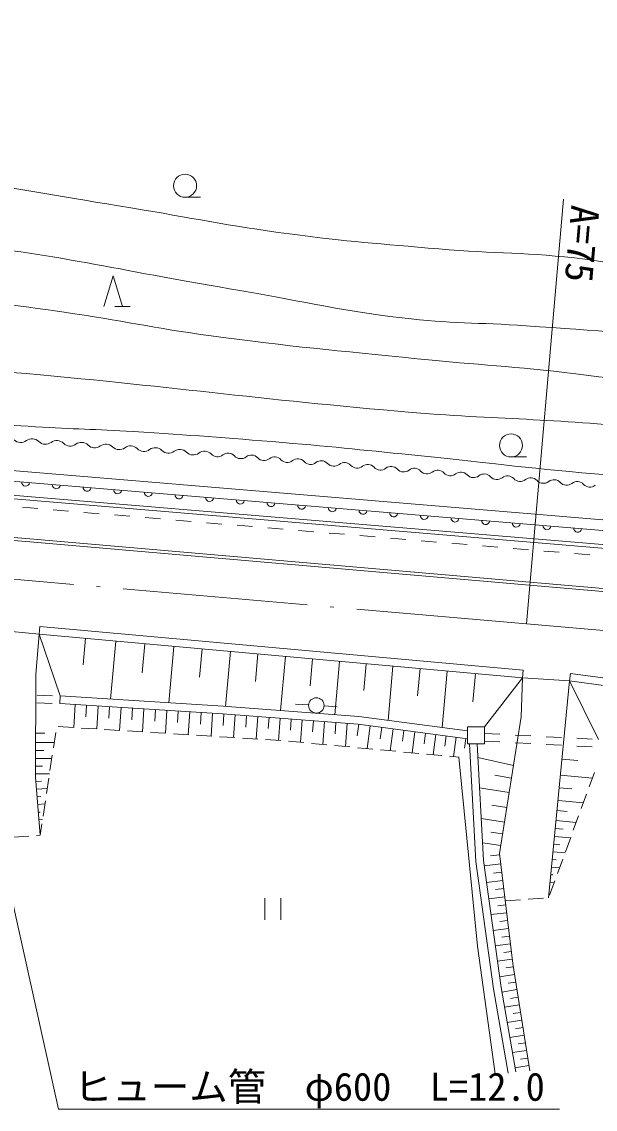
# Model space of a CAD drawing. Units: millimetres, scale not verified. Extents: x 40000 to 680000, y 20000 to 380000.
# Drawn here: x 182134 to 219408, y 250515 to 321184 of the extents above; entities that cross this region are included whole.
import ezdxf
from ezdxf.enums import TextEntityAlignment as Align

# ---------------------------------------------------------------- set-up
doc = ezdxf.new("R2010")
doc.units = ezdxf.units.MM
doc.header["$LTSCALE"] = 1000
doc.linetypes.add('LONG_DASHED_DOTTED', pattern=[15.25, 12, -1.5, 0.25, -1.5])
for name, color, linetype, lineweight in [('M-BGD', 7, 'Continuous', 13), ('M-BMK', 7, 'LONG_DASHED_DOTTED', 13), ('M-STR-HTXT', 7, 'Continuous', 13)]:
    doc.layers.add(name, color=color, linetype=linetype, lineweight=lineweight)
doc.styles.add('ＭＳ ゴシック', font='')
doc.styles.get('ＭＳ ゴシック').set_extended_font_data('MS Gothic')

msp = doc.modelspace()

# ---------------------------------------------------------------- linework, layer by layer
at = {"layer": 'M-BGD'}
for p, q in [((192748, 309778), (193748, 309778)), ((214947, 282063), (217335, 309656)), ((187478, 302675), (188078, 304675)), ((188078, 304675), (188678, 302675)), ((188178, 302675), (189178, 302675)), ((213932, 292901), (214932, 292901)), ((182192, 289632), (183189, 289548)), ((184185, 289465), (185182, 289381)), ((186178, 289298), (187175, 289214)), ((188171, 289131), (189168, 289047)), ((190164, 288964), (191161, 288880)), ((192157, 288796), (193154, 288713)), ((194150, 288629), (195147, 288546)), ((196143, 288462), (197140, 288379)), ((198136, 288295), (199133, 288212)), ((200129, 288128), (201126, 288045)), ((202122, 287961), (203119, 287877)), ((204115, 287794), (205112, 287710)), ((206108, 287627), (207105, 287543)), ((208101, 287460), (209098, 287376)), ((210094, 287293), (211091, 287209)), ((212087, 287126), (213084, 287042)), ((214080, 286958), (215077, 286875)), ((216073, 286791), (217070, 286708)), ((218066, 286624), (219063, 286541)), ((179593, 281734), (183267, 281389)), ((183267, 281389), (214669, 278544)), ((183267, 281389), (184624, 277373)), ((183308, 281888), (214714, 279042)), ((186274, 281117), (186118, 279387)), ((188247, 280938), (187905, 277165)), ((190134, 280767), (189963, 278880)), ((192020, 280596), (191688, 276924)), ((193857, 280430), (193690, 278594)), ((195693, 280264), (195369, 276688)), ((197480, 280102), (197318, 278314)), ((199268, 279940), (198949, 276418)), ((201029, 279780), (200869, 278019)), ((202790, 279621), (202476, 276151)), ((204525, 279463), (204367, 277729)), ((206259, 279306), (205940, 275781)), ((208022, 279146), (207862, 277384)), ((209785, 278987), (209452, 275313)), ((211622, 278820), (211455, 276984)), ((212215, 275375), (214669, 278544)), ((217735, 278347), (214669, 278544)), ((217735, 278347), (219608, 274544)), ((183130, 277420), (184130, 277389)), ((184624, 277373), (184609, 276873)), ((183118, 276920), (184118, 276889)), ((185606, 276810), (185512, 275318)), ((186352, 276762), (186305, 276016)), ((187098, 276715), (187004, 275225)), ((187843, 276668), (187796, 275922)), ((188589, 276620), (188494, 275132)), ((189333, 276573), (189285, 275829)), ((190077, 276526), (189983, 275039)), ((190821, 276478), (190773, 275735)), ((191564, 276431), (191470, 274946)), ((192307, 276384), (192259, 275641)), ((193049, 276337), (192955, 274853)), ((200782, 276788), (199918, 276843)), ((202643, 276669), (201780, 276724)), ((193791, 276289), (193744, 275548)), ((194533, 276242), (194439, 274760)), ((195274, 276194), (195218, 275454)), ((196014, 276138), (195903, 274669)), ((196749, 276083), (196694, 275348)), ((197484, 276027), (197374, 274577)), ((198209, 275972), (198154, 275247)), ((198934, 275917), (198826, 274486)), ((199650, 275863), (199596, 275148)), ((200365, 275809), (200256, 274360)), ((201090, 275754), (201035, 275030)), ((201815, 275700), (201703, 274224)), ((202553, 275644), (202497, 274906)), ((183044, 274954), (183644, 274953)), ((184192, 274010), (184341, 274999)), ((184506, 275381), (185504, 275318)), ((186004, 275287), (187002, 275225)), ((187501, 275194), (188499, 275131)), ((188998, 275100), (189996, 275038)), ((190495, 275007), (191493, 274944)), ((191992, 274913), (192990, 274851)), ((203291, 275588), (203177, 274085)), ((204042, 275529), (203943, 274781)), ((204789, 275429), (204593, 273952)), ((205528, 275331), (205430, 274592)), ((206267, 275233), (206078, 273812)), ((206977, 275138), (206883, 274428)), ((207688, 275044), (207506, 273677)), ((208371, 274953), (208280, 274270)), ((212215, 274940), (213213, 274886)), ((183043, 274354), (184243, 274352)), ((193489, 274820), (194487, 274757)), ((194986, 274726), (195984, 274664)), ((196483, 274632), (197481, 274570)), ((197980, 274539), (198978, 274477)), ((199476, 274433), (200472, 274340)), ((200970, 274293), (201965, 274199)), ((209054, 274862), (208879, 273548)), ((209711, 274775), (209624, 274118)), ((210368, 274687), (210200, 273423)), ((211000, 274603), (210916, 273971)), ((212215, 274439), (213213, 274385)), ((214212, 274833), (215211, 274779)), ((214212, 274332), (215211, 274279)), ((216209, 274726), (217208, 274673)), ((216209, 274225), (217208, 274172)), ((218206, 274619), (219205, 274566)), ((183042, 273832), (183564, 273830)), ((183968, 272527), (184117, 273516)), ((202463, 274152), (203459, 274058)), ((203956, 274011), (204952, 273918)), ((205450, 273871), (206445, 273777)), ((206943, 273730), (207939, 273636)), ((208437, 273590), (209432, 273496)), ((218206, 274118), (219205, 274065)), ((183040, 272809), (183488, 272808)), ((183041, 273309), (184086, 273307)), ((209930, 273449), (210539, 273392)), ((214094, 272852), (211777, 273373)), ((217246, 273267), (218283, 273167)), ((183039, 272309), (183935, 272307)), ((213962, 272025), (212878, 272225)), ((217146, 272230), (219220, 272030)), ((219013, 271463), (219356, 272402)), ((183060, 271810), (183407, 271837)), ((183744, 271044), (183893, 272032)), ((213812, 271088), (211883, 271397)), ((217067, 271407), (217890, 271328)), ((183100, 271311), (183793, 271366)), ((183139, 270813), (183370, 270831)), ((218498, 270054), (218841, 270993)), ((183178, 270314), (183640, 270351)), ((183521, 269560), (183670, 270549)), ((213658, 270124), (212693, 270278)), ((216987, 270584), (218633, 270426)), ((183217, 269816), (183332, 269825)), ((183256, 269317), (183487, 269336)), ((213503, 269160), (211991, 269402)), ((216862, 269278), (218168, 269152)), ((216925, 269931), (217578, 269868)), ((217982, 268645), (218326, 269585)), ((183334, 268321), (183446, 269066)), ((216812, 268760), (217330, 268710)), ((181592, 268193), (182590, 268266)), ((183088, 268303), (183334, 268321)), ((213261, 267648), (212076, 267837)), ((213382, 268404), (212626, 268525)), ((216762, 268242), (217798, 268142)), ((217467, 267237), (217811, 268176)), ((216666, 267246), (217443, 267172)), ((216714, 267744), (217103, 267707)), ((213264, 266458), (212187, 266327)), ((213191, 267054), (212595, 266982)), ((216618, 266749), (216877, 266724)), ((216952, 265828), (217295, 266767)), ((213329, 265920), (212791, 265854)), ((216522, 265753), (216652, 265741)), ((216570, 266251), (217088, 266201)), ((213395, 265381), (212337, 265253)), ((216437, 264419), (216780, 265358)), ((216474, 265256), (216733, 265231)), ((213523, 264323), (212484, 264197)), ((213459, 264852), (212930, 264788)), ((197928, 264221), (197928, 262821)), ((198978, 264221), (198978, 262821)), ((213586, 263804), (213067, 263740)), ((213555, 264065), (214552, 264134)), ((215051, 264168), (216049, 264237)), ((213650, 263284), (212628, 263160)), ((213774, 262262), (212770, 262140)), ((213712, 262773), (213201, 262711)), ((213835, 261760), (213333, 261699)), ((213896, 261259), (212910, 261139)), ((214016, 260266), (213048, 260148)), ((213956, 260762), (213463, 260702)), ((214085, 259771), (213603, 259694)), ((214163, 259277), (213190, 259123)), ((214241, 258783), (213755, 258706)), ((214319, 258289), (213338, 258134)), ((214475, 257301), (213508, 257148)), ((214397, 257795), (213907, 257718)), ((214554, 256808), (214070, 256731)), ((214632, 256314), (213678, 256163)), ((214788, 255326), (213848, 255177)), ((214710, 255820), (214233, 255744)), ((214866, 254832), (214396, 254758)), ((214944, 254338), (214019, 254192)), ((215022, 253844), (214559, 253771)), ((215100, 253351), (214189, 253206))]:
    msp.add_line(p, q, dxfattribs=at)
for points in [[(148255, 294806), (236005, 287481), (242832, 287635), (254636, 287738), (262694, 290561)], [(148256, 294104), (235984, 286781), (250057, 287098), (254741, 287139), (262892, 289994)], [(178248, 290464), (235851, 285635), (241546, 285466), (248218, 285466), (256864, 285742), (265392, 286413), (318613, 294114)], [(148256, 293198), (235957, 285880), (250071, 286198), (254898, 286240), (263190, 289145)], [(148121, 290463), (166998, 288876), (182669, 287582), (215149, 284766), (231704, 283338), (239521, 283101), (248680, 283101), (259498, 283535), (266644, 284207), (275764, 285273), (288792, 287128)], [(148102, 290246), (166981, 288677), (182652, 287383), (215131, 284567), (231692, 283138), (239518, 282901), (248684, 282901), (259511, 283336), (266665, 284008), (275789, 285074), (288820, 286930)], [(183334, 268321), (183038, 272094), (183051, 278781), (183308, 281888)], [(214714, 279042), (214669, 278544), (214602, 276025), (213181, 267142), (214049, 259996), (215155, 253008)], [(216378, 264260), (217735, 278347), (217802, 278842)], [(217802, 278842), (223786, 278034), (230004, 277441), (235570, 277089), (241431, 276998), (246077, 277150), (251188, 277388)], [(217735, 278347), (223729, 277537), (229964, 276942), (235550, 276590), (241435, 276498), (246097, 276651), (251211, 276888)], [(184624, 277373), (195217, 276700), (204045, 276033), (211095, 275095)], [(184609, 276873), (195183, 276201), (203993, 275535), (211095, 274591)], [(211228, 274269), (211641, 266624), (212794, 258347), (213743, 252852)], [(211728, 274269), (212139, 266672), (213288, 258424), (214235, 252937)], [(210539, 273392), (211758, 261114), (212912, 252823)]]:
    msp.add_lwpolyline(points, dxfattribs=at)
msp.add_lwpolyline([(211095, 275375), (212215, 275375), (212215, 274269), (211095, 274269)], close=True, dxfattribs=at)
for centre, radius in [((192748, 310528), 750), ((213932, 293651), 750), ((201281, 276756), 500)]:
    msp.add_circle(centre, radius, dxfattribs=at)
at = {"layer": 'M-BGD', "lineweight": 18}
for centre, radius, start, end in [((182074, 294453), 611, 224.85325, 306.86818), ((182807, 293475), 611, 44.85325, 126.86818), ((183674, 294337), 611, 224.85325, 306.86818), ((184407, 293359), 611, 44.85325, 126.86818), ((185274, 294221), 611, 224.85325, 306.86818), ((186008, 293243), 611, 44.85325, 126.86818), ((186874, 294105), 611, 224.85325, 306.86818), ((187608, 293127), 611, 44.85325, 126.86818), ((188475, 293989), 611, 224.85325, 306.86818), ((189208, 293011), 611, 44.85325, 126.86818), ((190075, 293874), 611, 224.85325, 306.86818), ((190808, 292896), 611, 44.85325, 126.86818), ((191675, 293758), 611, 224.85325, 306.86818), ((192409, 292780), 611, 44.85325, 126.86818), ((194009, 292664), 611, 44.85325, 126.86818), ((193275, 293642), 611, 224.85325, 306.86818), ((194853, 293468), 555, 222.21123, 308.47434), ((195544, 292599), 555, 42.21123, 128.47434), ((196367, 293345), 555, 222.21123, 308.47434), ((197057, 292476), 555, 42.21123, 128.47434), ((197880, 293222), 555, 222.21123, 308.47434), ((198570, 292352), 555, 42.21123, 128.47434), ((199393, 293098), 555, 222.21123, 308.47434), ((200083, 292229), 555, 42.21123, 128.47434), ((200906, 292975), 555, 222.21123, 308.47434), ((201596, 292106), 555, 42.21123, 128.47434), ((202419, 292852), 555, 222.21123, 308.47434), ((203110, 291983), 555, 42.21123, 128.47434), ((203932, 292729), 555, 222.21123, 308.47434), ((204623, 291859), 555, 42.21123, 128.47434), ((205445, 292605), 555, 222.21123, 308.47434), ((206136, 291736), 555, 42.21123, 128.47434), ((206958, 292482), 555, 222.21123, 308.47434), ((207649, 291613), 555, 42.21123, 128.47434), ((208471, 292359), 555, 222.21123, 308.47434), ((209162, 291490), 555, 42.21123, 128.47434), ((209984, 292235), 555, 222.21123, 308.47434), ((210675, 291366), 555, 42.21123, 128.47434), ((211497, 292112), 555, 222.21123, 308.47434), ((212188, 291243), 555, 42.21123, 128.47434), ((213010, 291989), 555, 222.21123, 308.47434), ((213701, 291120), 555, 42.21123, 128.47434), ((214523, 291866), 555, 222.21123, 308.47434), ((215214, 290997), 555, 42.21123, 128.47434), ((216036, 291742), 555, 222.21123, 308.47434), ((216727, 290873), 555, 42.21123, 128.47434), ((217549, 291619), 555, 222.21123, 308.47434), ((218240, 290750), 555, 42.21123, 128.47434), ((219062, 291496), 555, 222.21123, 308.47434)]:
    msp.add_arc(centre, radius, start, end, dxfattribs=at)
at = {"layer": 'M-BGD'}
for centre in [(182387, 291255), (184380, 291088), (186373, 290922), (188366, 290756), (190359, 290589), (192352, 290423), (194345, 290257), (196338, 290090), (198331, 289924), (200324, 289757), (202318, 289591), (204311, 289425), (206304, 289258), (208297, 289092), (210290, 288925), (212283, 288759), (214276, 288593), (216269, 288426), (218262, 288260)]:
    msp.add_arc(centre, 250, 175.22812, 355.22812, dxfattribs=at)
for points, knots in [([(98235, 321949), (99162, 320498), (99450, 319925), (100543, 318912), (101206, 318298), (101562, 317901), (102365, 317485), (103710, 316787), (104569, 316604), (106040, 316240), (107672, 315836), (108645, 315916), (110322, 315784), (112641, 315602), (113950, 315704), (116274, 315602), (123521, 315284), (127572, 314921), (134812, 314479), (137719, 314301), (139355, 314293), (142254, 314017), (145670, 313692), (147519, 313018), (150928, 312631), (153287, 312364), (154613, 312226), (156984, 312118), (161872, 311895), (164622, 312129), (169507, 311861), (172852, 311678), (174707, 311332), (178027, 310886), (182414, 310297), (184847, 309799), (189216, 309090), (193247, 308436), (195484, 307936), (199532, 307396), (203307, 306893), (205439, 306751), (209232, 306421), (212936, 306099), (215039, 306219), (218727, 305754), (221579, 305394), (223129, 304891), (225964, 304419), (228985, 303917), (230665, 303521), (233714, 303239), (236350, 302995), (237843, 302937), (240489, 303034), (242761, 303117), (243574, 303202), (246288, 303547)], [0, 0, 0, 0, 1, 1, 1, 2, 2, 2, 3, 3, 3, 4, 4, 4, 5, 5, 5, 6, 6, 6, 7, 7, 7, 8, 8, 8, 9, 9, 9, 10, 10, 10, 11, 11, 11, 12, 12, 12, 13, 13, 13, 14, 14, 14, 15, 15, 15, 16, 16, 16, 17, 17, 17, 18, 18, 18, 19, 19, 19, 19]), ([(62999, 314038), (64618, 314091), (65042, 314097), (66353, 314116), (68758, 314151), (70107, 313991), (72512, 314077), (75281, 314175), (76834, 314325), (79578, 314708), (82023, 315050), (83393, 315294), (85777, 315932), (87412, 316370), (88296, 316747), (89843, 317433), (90866, 317886), (91289, 318444), (92331, 318854), (93013, 319122), (93431, 319486), (94147, 319328), (94915, 319157), (95212, 318700), (95805, 318183), (97432, 316763), (97908, 315492), (99634, 314195), (102071, 312365), (103868, 311912), (106820, 311155), (109615, 310438), (111240, 310156), (114124, 310050), (118030, 309906), (120204, 310582), (124112, 310681), (127520, 310768), (129432, 310610), (132837, 310445), (137175, 310234), (139603, 310054), (143931, 309694), (149965, 309193), (153333, 308769), (159353, 308121), (162411, 307791), (164108, 307451), (167175, 307214), (171053, 306914), (173253, 307191), (177124, 306819), (184411, 306118), (188405, 305028), (195628, 303838), (200022, 303114), (202446, 302457), (206868, 301939), (210001, 301573), (211780, 301640), (214926, 301426), (219667, 301104), (222320, 300882), (227059, 300528), (230838, 300245), (232962, 300160), (236734, 299794), (240891, 299390), (243166, 298506), (247343, 298459), (250610, 298423), (252505, 298364), (255683, 299127), (259812, 300117), (262310, 300581), (265891, 302863), (268740, 304679), (270108, 306086), (272363, 308601), (275240, 311810), (275990, 313537), (278235, 317942)], [0, 0, 0, 0, 1, 1, 1, 2, 2, 2, 3, 3, 3, 4, 4, 4, 5, 5, 5, 6, 6, 6, 7, 7, 7, 8, 8, 8, 9, 9, 9, 10, 10, 10, 11, 11, 11, 12, 12, 12, 13, 13, 13, 14, 14, 14, 15, 15, 15, 16, 16, 16, 17, 17, 17, 18, 18, 18, 19, 19, 19, 20, 20, 20, 21, 21, 21, 22, 22, 22, 23, 23, 23, 24, 24, 24, 25, 25, 25, 26, 26, 26, 27, 27, 27, 27]), ([(64210, 305838), (67639, 305520), (68642, 305474), (71490, 305405), (75870, 305298), (78326, 305579), (82696, 305891), (85483, 306089), (87015, 306677), (89809, 306641), (90839, 306628), (91399, 306403), (92411, 306207), (96106, 305492), (98044, 304417), (101779, 303952), (105046, 303545), (106907, 303210), (110192, 303431), (113827, 303677), (115754, 304722), (119386, 304993), (122191, 305202), (123796, 305181), (126586, 304819), (129291, 304468), (130660, 303530), (133351, 303085), (138172, 302286), (140981, 302892), (145841, 302391), (153296, 301622), (157382, 300461), (164837, 299702), (171328, 299041), (174990, 298966), (181491, 298401), (191667, 297515), (197333, 296656), (207512, 295799), (213638, 295283), (217110, 295428), (223212, 294671), (229213, 293927), (232496, 292881), (238522, 292367), (241243, 292136), (242781, 292137), (245510, 292209), (248414, 292286), (250039, 292429), (252933, 292683), (256393, 292987), (258400, 292811), (261776, 293631), (263857, 294136), (265084, 294394), (266948, 295447), (269382, 296821), (270688, 297747), (272752, 299632), (274258, 301008), (274981, 301908), (276305, 303461), (278038, 305494), (278934, 306698), (280490, 308870), (283247, 312721), (283971, 314290), (286688, 319293)], [0, 0, 0, 0, 1, 1, 1, 2, 2, 2, 3, 3, 3, 4, 4, 4, 5, 5, 5, 6, 6, 6, 7, 7, 7, 8, 8, 8, 9, 9, 9, 10, 10, 10, 11, 11, 11, 12, 12, 12, 13, 13, 13, 14, 14, 14, 15, 15, 15, 16, 16, 16, 17, 17, 17, 18, 18, 18, 19, 19, 19, 20, 20, 20, 21, 21, 21, 22, 22, 22, 23, 23, 23, 23]), ([(92500, 297235), (94242, 297492), (94691, 297561), (96092, 297789), (97869, 298077), (98872, 298203), (100632, 298578), (102406, 298957), (103386, 299233), (105133, 299723), (106575, 300128), (107341, 300509), (108805, 300829), (111129, 301336), (112470, 301473), (114845, 301618), (117339, 301771), (118743, 301683), (121241, 301618), (123247, 301566), (124386, 301662), (126373, 301381), (127577, 301211), (128250, 301064), (129413, 300710), (130468, 300390), (130985, 299978), (132058, 299723), (133230, 299445), (133937, 299657), (135138, 299565), (138463, 299313), (140313, 299031), (143626, 298657), (145603, 298434), (146704, 298260), (148679, 298026), (151685, 297670), (153365, 297442), (156378, 297157), (160118, 296804), (162230, 296815), (165972, 296486), (169989, 296133), (172221, 295748), (176237, 295380), (178885, 295138), (180372, 295033), (183027, 294867), (185508, 294712), (186902, 294702), (189383, 294551), (193180, 294320), (195305, 294153), (199096, 293841), (202616, 293551), (204582, 293319), (208097, 292972), (212832, 292506), (215472, 292092), (220217, 291748), (224006, 291474), (226137, 291478), (229930, 291275), (233771, 291069), (235916, 290837), (239760, 290682), (242719, 290563), (244380, 290446), (247340, 290524), (250415, 290606), (252153, 290596), (255197, 291038), (258062, 291453), (259621, 291960), (262422, 292696), (264975, 293366), (266430, 293691), (268896, 294630), (271249, 295526), (272581, 296074), (274700, 297433), (276530, 298608), (277192, 299166), (279082, 300868)], [0, 0, 0, 0, 1, 1, 1, 2, 2, 2, 3, 3, 3, 4, 4, 4, 5, 5, 5, 6, 6, 6, 7, 7, 7, 8, 8, 8, 9, 9, 9, 10, 10, 10, 11, 11, 11, 12, 12, 12, 13, 13, 13, 14, 14, 14, 15, 15, 15, 16, 16, 16, 17, 17, 17, 18, 18, 18, 19, 19, 19, 20, 20, 20, 21, 21, 21, 22, 22, 22, 23, 23, 23, 24, 24, 24, 25, 25, 25, 26, 26, 26, 27, 27, 27, 28, 28, 28, 28])]:
    msp.add_open_spline(points, degree=3, knots=knots, dxfattribs=at)
at = {"layer": 'M-BGD', "lineweight": 18}
msp.add_open_spline([(63569, 310177), (65198, 310308), (65688, 310302), (67048, 310320), (70487, 310364), (72385, 309616), (75825, 309601), (78292, 309591), (79680, 309635), (82137, 309858), (85055, 310122), (86650, 310773), (89579, 310782), (91692, 310788), (92872, 310437), (94917, 309909), (97778, 309171), (99164, 308022), (102051, 307394), (106452, 306438), (109044, 306527), (113548, 306522), (117423, 306517), (119579, 307017), (123453, 307086), (127365, 307156), (129562, 306989), (133462, 306676), (135677, 306498), (136901, 306228), (139107, 305957), (141993, 305604), (143604, 305359), (146498, 305085), (151059, 304652), (153623, 304489), (158200, 304263), (162166, 304068), (164397, 304171), (168362, 303956), (171454, 303787), (173184, 303640), (176266, 303340), (179642, 303010), (181531, 302793), (184888, 302313), (188627, 301779), (190692, 301279), (194435, 300773), (199652, 300069), (202593, 299815), (207830, 299285), (211857, 298877), (214129, 298801), (218146, 298310), (223643, 297638), (226675, 296931), (232158, 296154), (233444, 295972), (234604, 295784), (235694, 295600)], degree=3, knots=[0, 0, 0, 0, 1, 1, 1, 2, 2, 2, 3, 3, 3, 4, 4, 4, 5, 5, 5, 6, 6, 6, 7, 7, 7, 8, 8, 8, 9, 9, 9, 10, 10, 10, 11, 11, 11, 12, 12, 12, 13, 13, 13, 14, 14, 14, 15, 15, 15, 16, 16, 16, 17, 17, 17, 18, 18, 18, 19, 19, 19, 20, 20, 20, 20], dxfattribs=at)
at = {"layer": 'M-BMK'}
msp.add_line((173535, 285648), (214947, 282063), dxfattribs=at)
msp.add_lwpolyline([(214947, 282063), (217201, 281868), (219455, 281674), (221710, 281485), (223966, 281302), (226221, 281127), (228478, 280963), (230736, 280810), (232994, 280672), (235254, 280551), (237514, 280448), (239775, 280366), (242037, 280306), (244300, 280271), (246562, 280263), (248825, 280283), (250040, 280307)], dxfattribs=at)
at = {"layer": 'M-STR-HTXT'}
msp.add_lwpolyline([(177118, 283851), (184519, 250515), (217074, 250515)], dxfattribs=at)

# ---------------------------------------------------------------- texts
at = {"layer": 'M-BGD', "style": 'ＭＳ ゴシック'}
msp.add_text('A=75', height=1833, rotation=265.052, dxfattribs=at).set_placement((217095, 306875), align=Align.BOTTOM_CENTER)
at = {"layer": 'M-STR-HTXT', "style": 'ＭＳ ゴシック'}
msp.add_text('ヒューム管\u3000φ600  L=12.0', height=1833, dxfattribs=at).set_placement((200824, 250515), align=Align.BOTTOM_CENTER)

doc.saveas('drawing.dxf')
